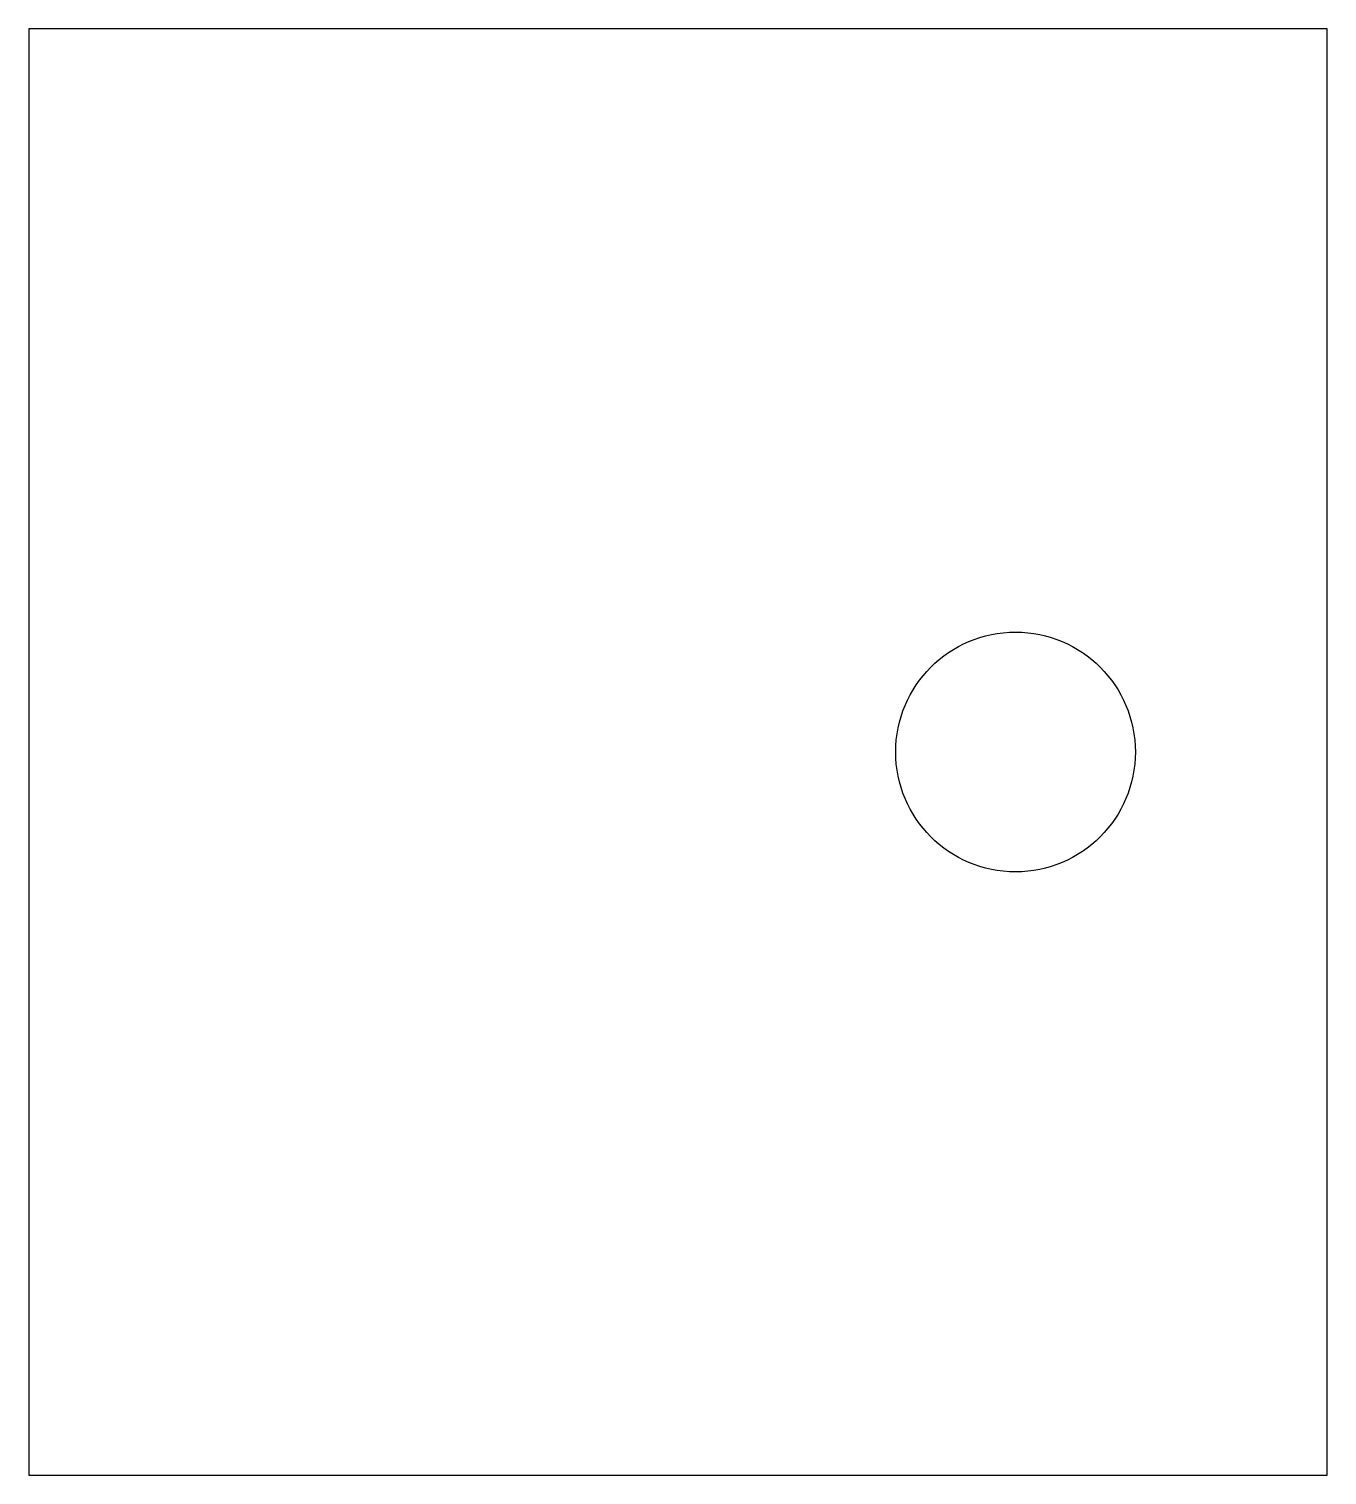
# Model space of a CAD drawing. Header units: millimetres. Extents: x -86 to 77, y -90 to 90.
import ezdxf

# ---------------------------------------------------------------- set-up
doc = ezdxf.new("R2010")
doc.units = ezdxf.units.MM

msp = doc.modelspace()

# ---------------------------------------------------------------- linework, layer by layer
for p, q in [((77, 90.5, 301.5), (-85.5, 90.5, 301.5)), ((-85.5, 90.5, 301.5), (-85.5, -90.5, 301.5)), ((77, -90.5, 301.5), (77, 90.5, 301.5)), ((-85.5, -90.5, 301.5), (77, -90.5, 301.5))]:
    msp.add_line(p, q)
msp.add_circle((38, 0, 301.5), 15)

doc.saveas('drawing.dxf')
